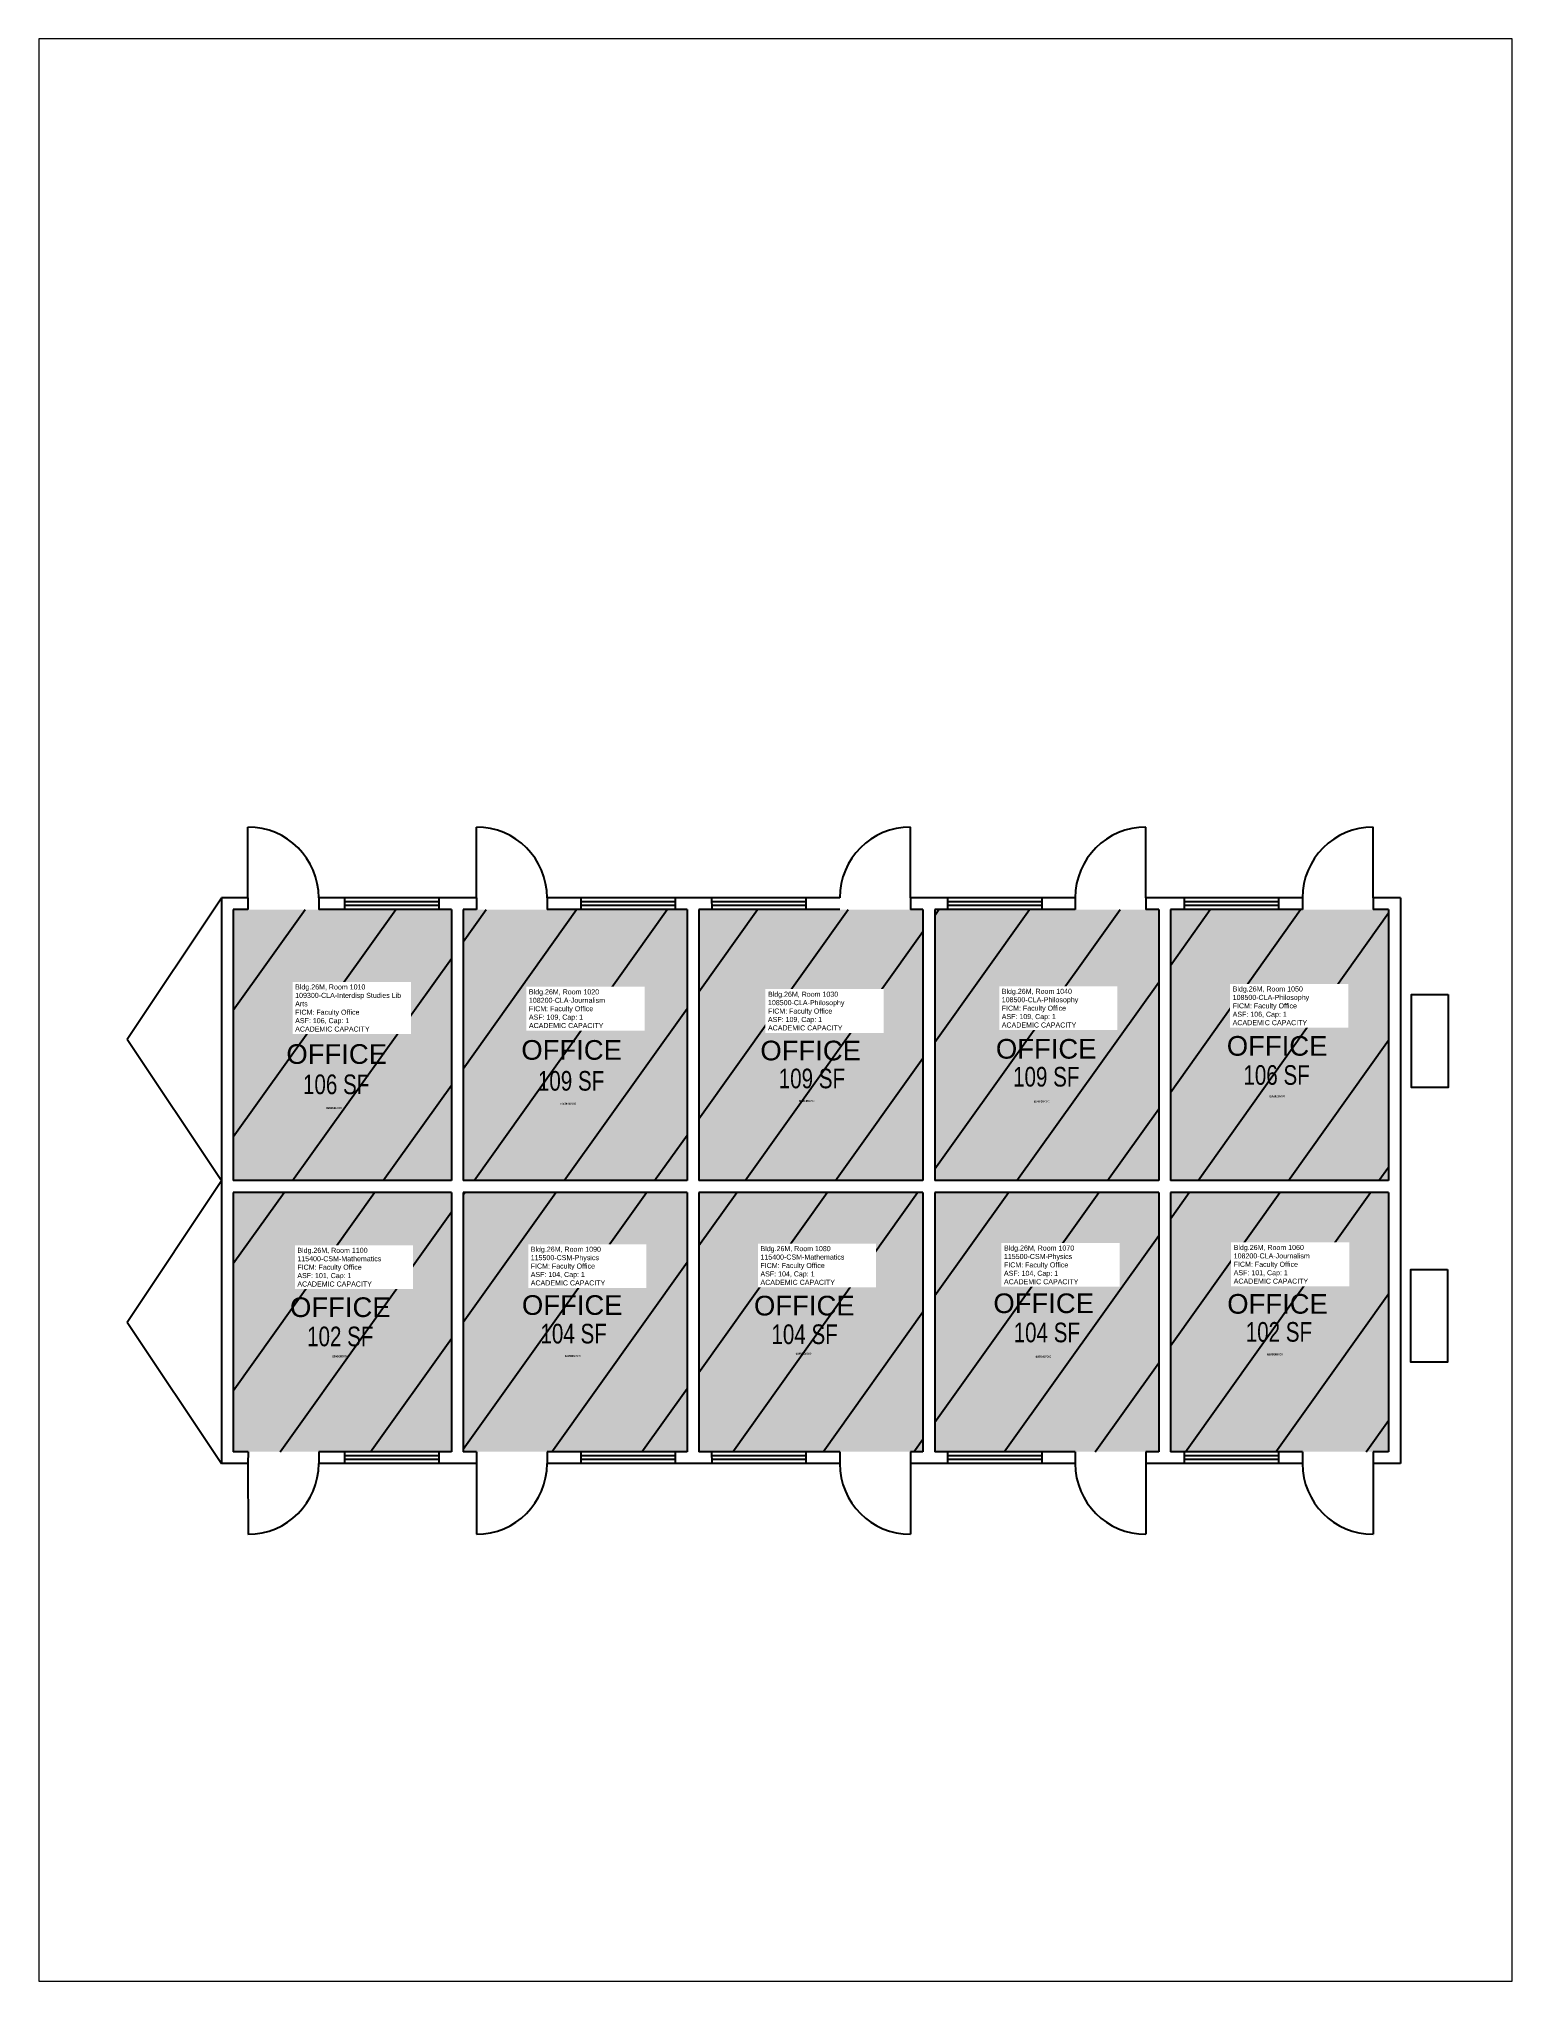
# Paper-space layout 'Layout1' of a CAD drawing. Header units: inches. Extents: x 0.4 to 8.2, y 0.3 to 10.6.
# The model-space entities are those that its viewports show. They can reach past a viewport. Long polylines and large blocks are cut down to what shows.
import ezdxf
from ezdxf.enums import TextEntityAlignment as Align

# ---------------------------------------------------------------- set-up
doc = ezdxf.new("R2010")
doc.units = ezdxf.units.IN
doc.header["$LTSCALE"] = 0.5
doc.header["$MEASUREMENT"] = 0
for name, color, linetype in [('A-DOOR', 2, 'Continuous'), ('A-GLAZ', 1, 'Continuous'), ('A-IDEN-RNUM', 7, 'Continuous'), ('A-IDEN-SNUM', 4, 'Continuous'), ('A-IDEN-TEXT', 4, 'Continuous'), ('A-IDEN-VNUM', 4, 'Continuous'), ('A-WALL', 5, 'Continuous'), ('AREA-TEXT', 3, 'Continuous'), ('Rooms-Capacity', 4, 'Continuous'), ('Rooms-Category-Color', 7, 'Continuous'), ('Rooms-College-Color', 7, 'Continuous'), ('Rooms-Department-Color', 7, 'Continuous'), ('Rooms-Division-Color', 7, 'Continuous'), ('Rooms-Information', 7, 'Continuous')]:
    doc.layers.add(name, color=color, linetype=linetype)
doc.styles.add('Arial', font='arial.ttf')
doc.styles.add('CP_AREA', font='arial.ttf', dxfattribs={"height": 15})
doc.styles.add('CP_ROOMSNUMBER', font='arial.ttf', dxfattribs={"height": 1})
pattern_1 = [(45, (0, 0), (-26.516504294, 26.516504294), [])]

msp = doc.modelspace()

# ---------------------------------------------------------------- hatches: boundary and pattern name
at = {"layer": 'Rooms-Capacity'}
h = msp.add_hatch(dxfattribs=at)
h.set_pattern_fill('ANSI31', color=256, scale=300, style=0)
h.set_pattern_definition(pattern_1)
h.paths.add_polyline_path([(69210276.68, 27667738.65), (69210167.19, 27667756.91), (69210144.49, 27667620.79), (69210253.97, 27667602.53)])
h = msp.add_hatch(dxfattribs=at)
h.set_pattern_fill('ANSI31', color=256, scale=300, style=0)
h.set_pattern_definition(pattern_1)
h.paths.add_polyline_path([(69210282.59, 27667737.67), (69210259.89, 27667601.55), (69210372.34, 27667582.79), (69210395.04, 27667718.91)])
h = msp.add_hatch(dxfattribs=at)
h.set_pattern_fill('ANSI31', color=256, scale=300, style=0)
h.set_pattern_definition(pattern_1)
h.paths.add_polyline_path([(69210400.96, 27667717.93), (69210378.26, 27667581.81), (69210490.7, 27667563.05), (69210513.41, 27667699.17)])
h = msp.add_hatch(dxfattribs=at)
h.set_pattern_fill('ANSI31', color=256, scale=300, style=0)
h.set_pattern_definition(pattern_1)
h.paths.add_polyline_path([(69210496.62, 27667562.07), (69210609.07, 27667543.31), (69210631.77, 27667679.43), (69210519.32, 27667698.19)])
h = msp.add_hatch(dxfattribs=at)
h.set_pattern_fill('ANSI31', color=256, scale=300, style=0)
h.set_pattern_definition(pattern_1)
h.paths.add_polyline_path([(69210614.99, 27667542.32), (69210724.48, 27667524.06), (69210747.18, 27667660.18), (69210637.69, 27667678.44)])
h = msp.add_hatch(dxfattribs=at)
h.set_pattern_fill('ANSI31', color=256, scale=300, style=0)
h.set_pattern_definition(pattern_1)
h.paths.add_polyline_path([(69210143.5, 27667614.88), (69210121.78, 27667484.67), (69210231.27, 27667466.41), (69210252.99, 27667596.62)])
h = msp.add_hatch(dxfattribs=at)
h.set_pattern_fill('ANSI31', color=256, scale=300, style=0)
h.set_pattern_definition(pattern_1)
h.paths.add_polyline_path([(69210258.91, 27667595.63), (69210237.19, 27667465.43), (69210349.64, 27667446.67), (69210371.35, 27667576.87)])
h = msp.add_hatch(dxfattribs=at)
h.set_pattern_fill('ANSI31', color=256, scale=300, style=0)
h.set_pattern_definition(pattern_1)
h.paths.add_polyline_path([(69210377.27, 27667575.89), (69210355.56, 27667445.69), (69210468, 27667426.93), (69210489.72, 27667557.13)])
h = msp.add_hatch(dxfattribs=at)
h.set_pattern_fill('ANSI31', color=256, scale=300, style=0)
h.set_pattern_definition(pattern_1)
h.paths.add_polyline_path([(69210495.64, 27667556.15), (69210473.92, 27667425.95), (69210586.37, 27667407.19), (69210608.08, 27667537.39)])
h = msp.add_hatch(dxfattribs=at)
h.set_pattern_fill('ANSI31', color=256, scale=300, style=0)
h.set_pattern_definition(pattern_1)
h.paths.add_polyline_path([(69210614, 27667536.41), (69210592.29, 27667406.2), (69210701.77, 27667387.94), (69210723.49, 27667518.15)])
at = {"layer": 'Rooms-Category-Color', "true_color": 0xfa9ba3}
for points in [[(69210276.68, 27667738.65), (69210167.19, 27667756.91), (69210144.49, 27667620.79), (69210253.97, 27667602.53)], [(69210282.59, 27667737.67), (69210259.89, 27667601.55), (69210372.34, 27667582.79), (69210395.04, 27667718.91)], [(69210400.96, 27667717.93), (69210378.26, 27667581.81), (69210490.7, 27667563.05), (69210513.41, 27667699.17)], [(69210496.62, 27667562.07), (69210609.07, 27667543.31), (69210631.77, 27667679.43), (69210519.32, 27667698.19)], [(69210614.99, 27667542.32), (69210724.48, 27667524.06), (69210747.18, 27667660.18), (69210637.69, 27667678.44)], [(69210143.5, 27667614.88), (69210121.78, 27667484.67), (69210231.27, 27667466.41), (69210252.99, 27667596.62)], [(69210258.91, 27667595.63), (69210237.19, 27667465.43), (69210349.64, 27667446.67), (69210371.35, 27667576.87)], [(69210377.27, 27667575.89), (69210355.56, 27667445.69), (69210468, 27667426.93), (69210489.72, 27667557.13)], [(69210495.64, 27667556.15), (69210473.92, 27667425.95), (69210586.37, 27667407.19), (69210608.08, 27667537.39)], [(69210614, 27667536.41), (69210592.29, 27667406.2), (69210701.77, 27667387.94), (69210723.49, 27667518.15)]]:
    msp.add_hatch(color=241, dxfattribs=at).paths.add_polyline_path(points)
at = {"layer": 'Rooms-College-Color', "true_color": 0xb2d6e9}
for points in [[(69210276.68, 27667738.65), (69210167.19, 27667756.91), (69210144.49, 27667620.79), (69210253.97, 27667602.53)], [(69210282.59, 27667737.67), (69210259.89, 27667601.55), (69210372.34, 27667582.79), (69210395.04, 27667718.91)], [(69210400.96, 27667717.93), (69210378.26, 27667581.81), (69210490.7, 27667563.05), (69210513.41, 27667699.17)], [(69210496.62, 27667562.07), (69210609.07, 27667543.31), (69210631.77, 27667679.43), (69210519.32, 27667698.19)], [(69210614.99, 27667542.32), (69210724.48, 27667524.06), (69210747.18, 27667660.18), (69210637.69, 27667678.44)], [(69210614, 27667536.41), (69210592.29, 27667406.2), (69210701.77, 27667387.94), (69210723.49, 27667518.15)]]:
    msp.add_hatch(color=254, dxfattribs=at).paths.add_polyline_path(points)
at = {"layer": 'Rooms-College-Color', "true_color": 0xffe090}
for points in [[(69210143.5, 27667614.88), (69210121.78, 27667484.67), (69210231.27, 27667466.41), (69210252.99, 27667596.62)], [(69210258.91, 27667595.63), (69210237.19, 27667465.43), (69210349.64, 27667446.67), (69210371.35, 27667576.87)], [(69210377.27, 27667575.89), (69210355.56, 27667445.69), (69210468, 27667426.93), (69210489.72, 27667557.13)], [(69210495.64, 27667556.15), (69210473.92, 27667425.95), (69210586.37, 27667407.19), (69210608.08, 27667537.39)]]:
    msp.add_hatch(color=41, dxfattribs=at).paths.add_polyline_path(points)
at = {"layer": 'Rooms-Department-Color', "true_color": 0xb2d6e9}
for points in [[(69210276.68, 27667738.65), (69210167.19, 27667756.91), (69210144.49, 27667620.79), (69210253.97, 27667602.53)], [(69210282.59, 27667737.67), (69210259.89, 27667601.55), (69210372.34, 27667582.79), (69210395.04, 27667718.91)], [(69210400.96, 27667717.93), (69210378.26, 27667581.81), (69210490.7, 27667563.05), (69210513.41, 27667699.17)], [(69210496.62, 27667562.07), (69210609.07, 27667543.31), (69210631.77, 27667679.43), (69210519.32, 27667698.19)], [(69210614.99, 27667542.32), (69210724.48, 27667524.06), (69210747.18, 27667660.18), (69210637.69, 27667678.44)], [(69210614, 27667536.41), (69210592.29, 27667406.2), (69210701.77, 27667387.94), (69210723.49, 27667518.15)]]:
    msp.add_hatch(color=254, dxfattribs=at).paths.add_polyline_path(points)
at = {"layer": 'Rooms-Department-Color', "true_color": 0xffe090}
for points in [[(69210143.5, 27667614.88), (69210121.78, 27667484.67), (69210231.27, 27667466.41), (69210252.99, 27667596.62)], [(69210258.91, 27667595.63), (69210237.19, 27667465.43), (69210349.64, 27667446.67), (69210371.35, 27667576.87)], [(69210377.27, 27667575.89), (69210355.56, 27667445.69), (69210468, 27667426.93), (69210489.72, 27667557.13)], [(69210495.64, 27667556.15), (69210473.92, 27667425.95), (69210586.37, 27667407.19), (69210608.08, 27667537.39)]]:
    msp.add_hatch(color=41, dxfattribs=at).paths.add_polyline_path(points)
at = {"layer": 'Rooms-Division-Color', "true_color": 0xb2d6e9}
for points in [[(69210276.68, 27667738.65), (69210167.19, 27667756.91), (69210144.49, 27667620.79), (69210253.97, 27667602.53)], [(69210282.59, 27667737.67), (69210259.89, 27667601.55), (69210372.34, 27667582.79), (69210395.04, 27667718.91)], [(69210400.96, 27667717.93), (69210378.26, 27667581.81), (69210490.7, 27667563.05), (69210513.41, 27667699.17)], [(69210496.62, 27667562.07), (69210609.07, 27667543.31), (69210631.77, 27667679.43), (69210519.32, 27667698.19)], [(69210614.99, 27667542.32), (69210724.48, 27667524.06), (69210747.18, 27667660.18), (69210637.69, 27667678.44)], [(69210614, 27667536.41), (69210592.29, 27667406.2), (69210701.77, 27667387.94), (69210723.49, 27667518.15)]]:
    msp.add_hatch(color=254, dxfattribs=at).paths.add_polyline_path(points)
at = {"layer": 'Rooms-Division-Color', "true_color": 0xffe090}
for points in [[(69210143.5, 27667614.88), (69210121.78, 27667484.67), (69210231.27, 27667466.41), (69210252.99, 27667596.62)], [(69210258.91, 27667595.63), (69210237.19, 27667465.43), (69210349.64, 27667446.67), (69210371.35, 27667576.87)], [(69210377.27, 27667575.89), (69210355.56, 27667445.69), (69210468, 27667426.93), (69210489.72, 27667557.13)], [(69210495.64, 27667556.15), (69210473.92, 27667425.95), (69210586.37, 27667407.19), (69210608.08, 27667537.39)]]:
    msp.add_hatch(color=41, dxfattribs=at).paths.add_polyline_path(points)

# ---------------------------------------------------------------- linework, layer by layer
at = {"layer": 'A-DOOR', "ltscale": 25}
for p, q in [((69210175.56, 27667761.6), (69210181.48, 27667797.11)), ((69210290.2, 27667742.48), (69210296.12, 27667777.99)), ((69210508.16, 27667706.13), (69210514.08, 27667741.64)), ((69210626.36, 27667686.42), (69210632.28, 27667721.93)), ((69210740.45, 27667667.39), (69210746.37, 27667702.9)), ((69210128.18, 27667477.52), (69210122.26, 27667442.01)), ((69210242.82, 27667458.41), (69210236.9, 27667422.9)), ((69210460.78, 27667422.05), (69210454.86, 27667386.54)), ((69210578.98, 27667402.34), (69210573.06, 27667366.83)), ((69210693.07, 27667383.31), (69210687.15, 27667347.8))]:
    msp.add_line(p, q, dxfattribs=at)
for centre, start, end in [((69210175.56, 27667761.6), 350.53148, 80.53148), ((69210290.2, 27667742.48), 350.53148, 80.53148), ((69210508.16, 27667706.13), 80.53148, 170.53148), ((69210626.36, 27667686.42), 80.53148, 170.53148), ((69210740.45, 27667667.39), 80.53148, 170.53148), ((69210128.18, 27667477.52), 260.53148, 350.53148), ((69210242.82, 27667458.41), 260.53148, 350.53148), ((69210460.78, 27667422.05), 170.53148, 260.53148), ((69210578.98, 27667402.34), 170.53148, 260.53148), ((69210693.07, 27667383.31), 170.53148, 260.53148)]:
    msp.add_arc(centre, 36, start, end, dxfattribs=at)
at = {"layer": 'A-GLAZ', "ltscale": 25}
for p, q in [((69210270.32, 27667739.71), (69210222.98, 27667747.61)), ((69210270.65, 27667741.69), (69210223.31, 27667749.58)), ((69210270.98, 27667743.66), (69210223.64, 27667751.55)), ((69210271.31, 27667745.63), (69210223.96, 27667753.53)), ((69210389.08, 27667719.91), (69210341.73, 27667727.8)), ((69210389.41, 27667721.88), (69210342.06, 27667729.78)), ((69210389.73, 27667723.85), (69210342.39, 27667731.75)), ((69210390.06, 27667725.83), (69210342.72, 27667733.72)), ((69210454.69, 27667708.96), (69210407.35, 27667716.86)), ((69210455.02, 27667710.94), (69210407.68, 27667718.83)), ((69210455.35, 27667712.91), (69210408, 27667720.81)), ((69210455.68, 27667714.88), (69210408.33, 27667722.78)), ((69210573.1, 27667689.22), (69210525.76, 27667697.11)), ((69210573.43, 27667691.19), (69210526.09, 27667699.09)), ((69210573.76, 27667693.16), (69210526.42, 27667701.06)), ((69210574.09, 27667695.13), (69210526.75, 27667703.03)), ((69210691.86, 27667669.41), (69210644.51, 27667677.31)), ((69210692.19, 27667671.38), (69210644.84, 27667679.28)), ((69210692.52, 27667673.36), (69210645.17, 27667681.25)), ((69210692.85, 27667675.33), (69210645.5, 27667683.23)), ((69210223.93, 27667461.56), (69210176.59, 27667469.45)), ((69210224.26, 27667463.53), (69210176.92, 27667471.42)), ((69210224.59, 27667465.5), (69210177.24, 27667473.4)), ((69210224.92, 27667467.47), (69210177.57, 27667475.37)), ((69210342.69, 27667441.75), (69210295.34, 27667449.65)), ((69210343.02, 27667443.72), (69210295.67, 27667451.62)), ((69210343.34, 27667445.7), (69210296, 27667453.59)), ((69210343.67, 27667447.67), (69210296.33, 27667455.56)), ((69210408.3, 27667430.81), (69210360.96, 27667438.7)), ((69210408.63, 27667432.78), (69210361.29, 27667440.68)), ((69210408.96, 27667434.75), (69210361.61, 27667442.65)), ((69210409.29, 27667436.72), (69210361.94, 27667444.62)), ((69210526.71, 27667411.06), (69210479.37, 27667418.95)), ((69210527.04, 27667413.03), (69210479.7, 27667420.93)), ((69210527.37, 27667415), (69210480.03, 27667422.9)), ((69210527.7, 27667416.98), (69210480.35, 27667424.87)), ((69210645.47, 27667391.25), (69210598.12, 27667399.15)), ((69210645.8, 27667393.23), (69210598.45, 27667401.12)), ((69210646.13, 27667395.2), (69210598.78, 27667403.09)), ((69210646.45, 27667397.17), (69210599.11, 27667405.07))]:
    msp.add_line(p, q, dxfattribs=at)
at = {"layer": 'A-IDEN-TEXT', "ltscale": 25}
for p, q in [((69210103.07, 27667700.7), (69210162.26, 27667763.82)), ((69210103.07, 27667700.7), (69210138.57, 27667621.78)), ((69210079.38, 27667558.66), (69210138.57, 27667621.78)), ((69210079.38, 27667558.66), (69210114.88, 27667479.74))]:
    msp.add_line(p, q, dxfattribs=at)
at = {"layer": 'A-WALL'}
for p, q in [((69210162.26, 27667763.82), (69210114.88, 27667479.74)), ((69210167.19, 27667756.91), (69210144.49, 27667620.79)), ((69210175.56, 27667761.6), (69210162.26, 27667763.82)), ((69210174.57, 27667755.68), (69210167.19, 27667756.91)), ((69210222.98, 27667747.61), (69210210.08, 27667749.76)), ((69210276.68, 27667738.65), (69210253.97, 27667602.53)), ((69210282.59, 27667737.67), (69210259.89, 27667601.55)), ((69210276.68, 27667738.65), (69210270.32, 27667739.71)), ((69210289.21, 27667736.56), (69210282.59, 27667737.67)), ((69210341.73, 27667727.8), (69210324.72, 27667730.64)), ((69210395.04, 27667718.91), (69210372.34, 27667582.79)), ((69210400.96, 27667717.93), (69210378.26, 27667581.81)), ((69210395.04, 27667718.91), (69210389.08, 27667719.91)), ((69210407.35, 27667716.86), (69210400.96, 27667717.93)), ((69210471.66, 27667706.13), (69210454.69, 27667708.96)), ((69210513.41, 27667699.17), (69210490.7, 27667563.05)), ((69210519.32, 27667698.19), (69210496.62, 27667562.07)), ((69210513.41, 27667699.17), (69210507.17, 27667700.21)), ((69210525.76, 27667697.11), (69210519.32, 27667698.19)), ((69210589.86, 27667686.42), (69210573.1, 27667689.22)), ((69210631.77, 27667679.43), (69210609.07, 27667543.31)), ((69210637.69, 27667678.44), (69210614.99, 27667542.32)), ((69210631.77, 27667679.43), (69210625.37, 27667680.5)), ((69210644.51, 27667677.31), (69210637.69, 27667678.44)), ((69210703.95, 27667667.39), (69210691.86, 27667669.41)), ((69210754.08, 27667665.12), (69210706.71, 27667381.04)), ((69210754.08, 27667665.12), (69210740.45, 27667667.39)), ((69210747.18, 27667660.18), (69210724.48, 27667524.06)), ((69210747.18, 27667660.18), (69210739.46, 27667661.47)), ((69210143.5, 27667614.88), (69210121.78, 27667484.67)), ((69210252.99, 27667596.62), (69210231.27, 27667466.41)), ((69210258.91, 27667595.63), (69210237.19, 27667465.43)), ((69210371.35, 27667576.87), (69210349.64, 27667446.67)), ((69210377.27, 27667575.89), (69210355.56, 27667445.69)), ((69210489.72, 27667557.13), (69210468, 27667426.93)), ((69210495.64, 27667556.15), (69210473.92, 27667425.95)), ((69210608.08, 27667537.39), (69210586.37, 27667407.19)), ((69210614, 27667536.41), (69210592.29, 27667406.2)), ((69210723.49, 27667518.15), (69210701.77, 27667387.94)), ((69210128.18, 27667477.52), (69210114.88, 27667479.74)), ((69210129.17, 27667483.44), (69210121.78, 27667484.67)), ((69210177.57, 27667475.37), (69210164.68, 27667477.52)), ((69210176.59, 27667469.45), (69210163.69, 27667471.6)), ((69210231.27, 27667466.41), (69210224.92, 27667467.47)), ((69210242.82, 27667458.41), (69210223.93, 27667461.56)), ((69210243.81, 27667464.32), (69210237.19, 27667465.43)), ((69210296.33, 27667455.56), (69210279.32, 27667458.4)), ((69210295.34, 27667449.65), (69210278.33, 27667452.48)), ((69210349.64, 27667446.67), (69210343.67, 27667447.67)), ((69210360.96, 27667438.7), (69210342.69, 27667441.75)), ((69210361.94, 27667444.62), (69210355.56, 27667445.69)), ((69210425.27, 27667427.98), (69210408.3, 27667430.81)), ((69210426.26, 27667433.89), (69210409.29, 27667436.72)), ((69210468, 27667426.93), (69210461.77, 27667427.97)), ((69210479.37, 27667418.95), (69210460.78, 27667422.05)), ((69210480.35, 27667424.87), (69210473.92, 27667425.95)), ((69210543.47, 27667408.26), (69210526.71, 27667411.06)), ((69210544.46, 27667414.18), (69210527.7, 27667416.98)), ((69210586.37, 27667407.19), (69210579.97, 27667408.26)), ((69210598.12, 27667399.15), (69210578.98, 27667402.34)), ((69210599.11, 27667405.07), (69210592.29, 27667406.2)), ((69210657.56, 27667389.24), (69210645.47, 27667391.25)), ((69210658.55, 27667395.15), (69210646.45, 27667397.17)), ((69210701.77, 27667387.94), (69210694.06, 27667389.23)), ((69210706.71, 27667381.04), (69210693.07, 27667383.31))]:
    msp.add_line(p, q, dxfattribs=at)
at = {"layer": 'A-WALL', "ltscale": 25}
for p, q in [((69210175.56, 27667761.6), (69210174.57, 27667755.68)), ((69210211.07, 27667755.68), (69210210.08, 27667749.76)), ((69210290.2, 27667742.48), (69210211.07, 27667755.68)), ((69210223.96, 27667753.53), (69210222.98, 27667747.61)), ((69210271.31, 27667745.63), (69210270.32, 27667739.71)), ((69210290.2, 27667742.48), (69210289.21, 27667736.56)), ((69210325.71, 27667736.56), (69210324.72, 27667730.64)), ((69210472.65, 27667712.05), (69210325.71, 27667736.56)), ((69210342.72, 27667733.72), (69210341.73, 27667727.8)), ((69210390.06, 27667725.83), (69210389.08, 27667719.91)), ((69210408.33, 27667722.78), (69210407.35, 27667716.86)), ((69210455.68, 27667714.88), (69210454.69, 27667708.96)), ((69210508.16, 27667706.13), (69210507.17, 27667700.21)), ((69210590.85, 27667692.34), (69210508.16, 27667706.13)), ((69210526.75, 27667703.03), (69210525.76, 27667697.11)), ((69210574.09, 27667695.13), (69210573.1, 27667689.22)), ((69210590.85, 27667692.34), (69210589.86, 27667686.42)), ((69210626.36, 27667686.42), (69210625.37, 27667680.5)), ((69210704.94, 27667673.31), (69210626.36, 27667686.42)), ((69210645.5, 27667683.23), (69210644.51, 27667677.31)), ((69210692.85, 27667675.33), (69210691.86, 27667669.41)), ((69210704.94, 27667673.31), (69210703.95, 27667667.39)), ((69210740.45, 27667667.39), (69210739.46, 27667661.47)), ((69210253.97, 27667602.53), (69210144.49, 27667620.79)), ((69210252.99, 27667596.62), (69210143.5, 27667614.88)), ((69210372.34, 27667582.79), (69210259.89, 27667601.55)), ((69210371.35, 27667576.87), (69210258.91, 27667595.63)), ((69210490.7, 27667563.05), (69210378.26, 27667581.81)), ((69210489.72, 27667557.13), (69210377.27, 27667575.89)), ((69210609.07, 27667543.31), (69210496.62, 27667562.07)), ((69210608.08, 27667537.39), (69210495.64, 27667556.15)), ((69210724.48, 27667524.06), (69210614.99, 27667542.32)), ((69210723.49, 27667518.15), (69210614, 27667536.41)), ((69210129.17, 27667483.44), (69210128.18, 27667477.52)), ((69210164.68, 27667477.52), (69210163.69, 27667471.6)), ((69210177.57, 27667475.37), (69210176.59, 27667469.45)), ((69210224.92, 27667467.47), (69210223.93, 27667461.56)), ((69210243.81, 27667464.32), (69210242.82, 27667458.41)), ((69210279.32, 27667458.4), (69210278.33, 27667452.48)), ((69210296.33, 27667455.56), (69210295.34, 27667449.65)), ((69210343.67, 27667447.67), (69210342.69, 27667441.75)), ((69210361.94, 27667444.62), (69210360.96, 27667438.7)), ((69210409.29, 27667436.72), (69210408.3, 27667430.81)), ((69210426.26, 27667433.89), (69210425.27, 27667427.98)), ((69210461.77, 27667427.97), (69210460.78, 27667422.05)), ((69210480.35, 27667424.87), (69210479.37, 27667418.95)), ((69210527.7, 27667416.98), (69210526.71, 27667411.06)), ((69210544.46, 27667414.18), (69210543.47, 27667408.26)), ((69210579.97, 27667408.26), (69210578.98, 27667402.34)), ((69210599.11, 27667405.07), (69210598.12, 27667399.15)), ((69210646.45, 27667397.17), (69210645.47, 27667391.25)), ((69210658.55, 27667395.15), (69210657.56, 27667389.24)), ((69210694.06, 27667389.23), (69210693.07, 27667383.31))]:
    msp.add_line(p, q, dxfattribs=at)
for points in [[(69210769.91, 27667612.49), (69210762.14, 27667565.9), (69210743.8, 27667568.96), (69210751.57, 27667615.55)], [(69210746.62, 27667474.52), (69210738.85, 27667427.93), (69210720.51, 27667430.99), (69210728.28, 27667477.58)]]:
    msp.add_lwpolyline(points, close=True, dxfattribs=at)

# ---------------------------------------------------------------- texts
at = {"layer": 'A-IDEN-RNUM', "style": 'CP_ROOMSNUMBER', "width": 0.85}
for s, p in [('1010-00', (69210197.14, 27667649.03)), ('1020-00', (69210315.13, 27667631.47)), ('1030-00', (69210435.09, 27667612.97)), ('1040-00', (69210552.99, 27667592.99)), ('1050-00', (69210671.71, 27667575.91)), ('1100-00', (69210179.35, 27667523.8)), ('1090-00', (69210296.14, 27667504.42)), ('1080-00', (69210412.26, 27667486.27)), ('1070-00', (69210532.48, 27667464.71)), ('1060-00', (69210648.89, 27667446.51))]:
    msp.add_text(s, height=1, rotation=350.72747, dxfattribs=at).set_placement(p)
at = {"layer": 'A-IDEN-SNUM', "style": 'CP_ROOMSNUMBER', "width": 0.85}
for s, p in [('026M101000', (69210197.14, 27667649.03)), ('026M102000', (69210315.13, 27667631.47)), ('026M103000', (69210435.09, 27667612.97)), ('026M104000', (69210552.99, 27667592.99)), ('026M105000', (69210671.71, 27667575.91)), ('026M110000', (69210179.35, 27667523.8)), ('026M109000', (69210296.14, 27667504.42)), ('026M108000', (69210412.26, 27667486.27)), ('026M107000', (69210532.48, 27667464.71)), ('026M106000', (69210648.89, 27667446.51))]:
    msp.add_text(s, height=1, rotation=350.72747, dxfattribs=at).set_placement(p)
at = {"layer": 'A-IDEN-TEXT', "ltscale": 25, "style": 'Arial'}
for p in [(69210180.92, 27667674.99), (69210299.2, 27667657.38), (69210419.16, 27667637.07), (69210537.55, 27667618.21), (69210653.72, 27667600.35), (69210161.55, 27667547.57), (69210278.15, 27667529.24), (69210394.61, 27667509.51), (69210514.98, 27667490.65), (69210632.33, 27667470.78)]:
    msp.add_text('OFFICE', height=10, rotation=350.53148, dxfattribs=at).set_placement(p)
at = {"layer": 'A-IDEN-VNUM', "ltscale": 25, "style": 'Arial'}
for s, p in [('101', (69210188.03, 27667690.42)), ('102', (69210305.67, 27667672.61)), ('103', (69210425.48, 27667651.42)), ('104', (69210543.09, 27667633.3)), ('105', (69210659.21, 27667615.14)), ('110', (69210167.78, 27667562.23)), ('109', (69210285.03, 27667543.24)), ('108', (69210400.41, 27667524.3)), ('107', (69210522.7, 27667504.21)), ('106', (69210638.08, 27667485.27))]:
    msp.add_text(s, height=18, rotation=350.53148, dxfattribs=at).set_placement(p)
at = {"layer": 'AREA-TEXT', "style": 'CP_AREA', "width": 0.75}
for s, p in [('106 SF', (69210204.2, 27667660.54)), ('109 SF', (69210322.43, 27667642.63)), ('109 SF', (69210443.52, 27667623.65)), ('109 SF', (69210561.32, 27667604.89)), ('106 SF', (69210677.1, 27667586.49)), ('102 SF', (69210185.15, 27667533.61)), ('104 SF', (69210302.54, 27667515.48)), ('104 SF', (69210418.44, 27667495.84)), ('104 SF', (69210540.2, 27667476.45)), ('102 SF', (69210656.76, 27667457.31))]:
    msp.add_text(s, height=10, rotation=350.53148, dxfattribs=at).set_placement(p, align=Align.MIDDLE_CENTER)

# ---------------------------------------------------------------- next in the draw order: texts
at = {"layer": 'Rooms-Information', "char_height": 2.57143, "width": 57.6, "attachment_point": 7, "rotation": 350.53148, "style": 'Arial', "bg_fill": 3, "box_fill_scale": 1.5, "bg_fill_color": 256, "bg_fill_true_color": 13158600, "bg_fill_transparency": 0}
for s, insert in [('Bldg.26M, Room 1010^M^J109300-CLA-Interdisp Studies Lib Arts^M^JFICM: Faculty Office^M^JASF: 106, Cap: 1^M^JACADEMIC CAPACITY', (69210188.03, 27667690.42)), ('Bldg.26M, Room 1020^M^J108200-CLA-Journalism^M^JFICM: Faculty Office^M^JASF: 109, Cap: 1^M^JACADEMIC CAPACITY', (69210305.67, 27667672.61)), ('Bldg.26M, Room 1030^M^J108500-CLA-Philosophy^M^JFICM: Faculty Office^M^JASF: 109, Cap: 1^M^JACADEMIC CAPACITY', (69210425.48, 27667651.42)), ('Bldg.26M, Room 1040^M^J108500-CLA-Philosophy^M^JFICM: Faculty Office^M^JASF: 109, Cap: 1^M^JACADEMIC CAPACITY', (69210543.09, 27667633.3)), ('Bldg.26M, Room 1050^M^J108500-CLA-Philosophy^M^JFICM: Faculty Office^M^JASF: 106, Cap: 1^M^JACADEMIC CAPACITY', (69210659.21, 27667615.14)), ('Bldg.26M, Room 1100^M^J115400-CSM-Mathematics^M^JFICM: Faculty Office^M^JASF: 101, Cap: 1^M^JACADEMIC CAPACITY', (69210167.78, 27667562.23)), ('Bldg.26M, Room 1090^M^J115500-CSM-Physics^M^JFICM: Faculty Office^M^JASF: 104, Cap: 1^M^JACADEMIC CAPACITY', (69210285.03, 27667543.24)), ('Bldg.26M, Room 1080^M^J115400-CSM-Mathematics^M^JFICM: Faculty Office^M^JASF: 104, Cap: 1^M^JACADEMIC CAPACITY', (69210400.41, 27667524.3)), ('Bldg.26M, Room 1070^M^J115500-CSM-Physics^M^JFICM: Faculty Office^M^JASF: 104, Cap: 1^M^JACADEMIC CAPACITY', (69210522.7, 27667504.21)), ('Bldg.26M, Room 1060^M^J108200-CLA-Journalism^M^JFICM: Faculty Office^M^JASF: 101, Cap: 1^M^JACADEMIC CAPACITY', (69210638.08, 27667485.27))]:
    msp.add_mtext(s, dxfattribs=dict(at, insert=insert))

psp = doc.layouts.get("Layout1")

# ---------------------------------------------------------------- viewports
at = {"layer": 'A-IDEN-RNUM', "view_twist_angle": 9.46852327607}
psp.add_viewport(center=(4.271, 5.479), size=(7.811, 10.299), view_center_point=(63716027.568, 38676233.725), view_height=988.7029, dxfattribs=at)

doc.saveas('drawing.dxf')
